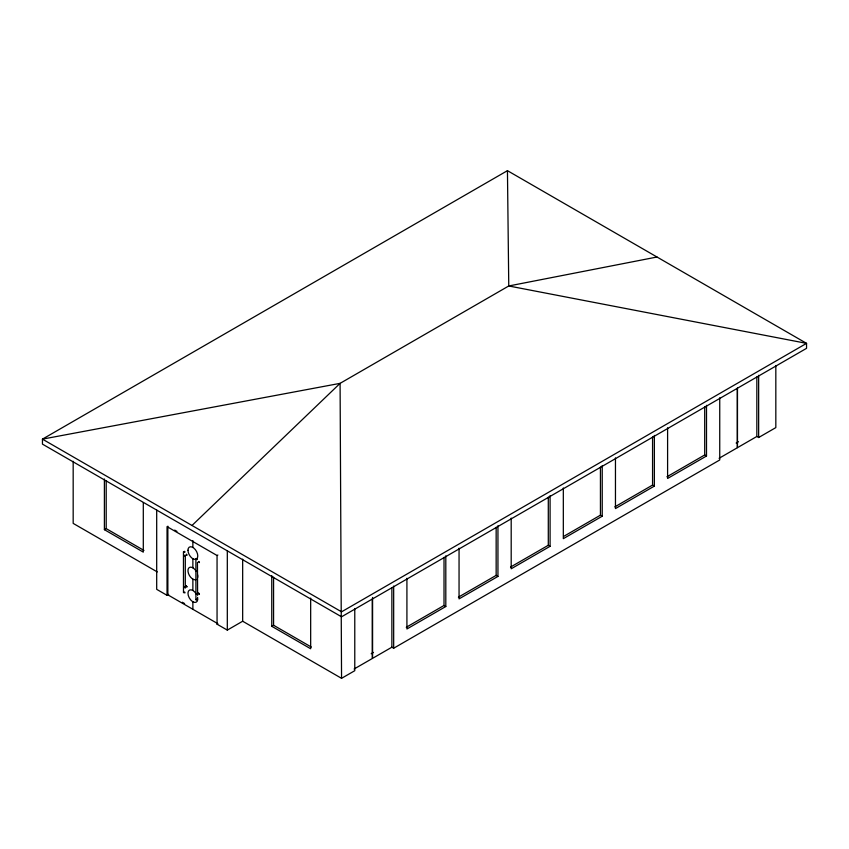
<?xml version="1.0" encoding="UTF-8"?>
<svg xmlns="http://www.w3.org/2000/svg" width="849" height="849" viewBox="0 0 849 849"><rect width="100%" height="100%" fill="white"/><g stroke="black" fill="none" stroke-linecap="round" stroke-linejoin="round"><path stroke-width="1.27" d="M184.626 555.161L185.315 555.915L185.284 588.007L184.742 587.731M185.305 587.593L184.626 586.797M197.456 562.325L197.605 595.16M185.315 556.275L184.742 556.095M183.458 551.892C185.496 549.972 185.496 553.813 183.458 551.892L183.49 592.613L185.04 592.846L184.626 591.955M195.886 559.067C197.913 557.146 197.913 560.977 195.886 559.067L195.917 599.776L197.265 600.105L197.456 599.267M195.886 599.638L196.565 599.129M192.001 525.478L340.088 383.355L508.763 285.975L656.999 257.014M507.447 170.67L42.45 439.135L42.45 444.123L341.553 616.799L806.55 348.334L806.55 343.357L507.447 170.67L508.763 285.975L806.55 343.357L341.553 611.821L42.45 439.135L340.088 383.355L341.553 678.33L354.776 670.699L354.776 608.51M104.395 478.985L104.395 529.67L106.199 528.63L143.959 550.428M168.675 594.374L167.041 595.319L167.041 526.624L217.057 555.501L217.875 555.023M185.04 587.349L186.674 586.404M217.057 555.501L217.057 624.195L217.875 623.718L167.858 594.852L167.858 526.147M217.057 624.195L227.309 630.107L242.665 621.235L341.553 678.33M271.765 575.611L271.765 626.297L273.569 625.257L311.318 647.055M406.257 627.273L444.016 605.475L445.81 606.515L445.81 555.83M458.396 597.176L496.156 575.378L497.949 576.418L497.949 525.733M510.536 567.079L548.295 545.281L550.088 546.31L550.088 495.625M563.821 536.313L600.434 515.173L602.228 516.213L602.228 465.528M614.814 506.874L652.563 485.076L654.367 486.106L654.367 435.42M666.953 476.767L704.702 454.968L706.506 456.009L706.506 405.323M445.81 606.515L406.915 628.982L406.915 578.286M497.949 576.418L459.054 598.874L459.054 548.189M550.088 546.31L511.194 568.777L511.194 518.081M602.228 516.213L563.322 538.669L563.322 487.984M654.367 486.106L615.461 508.572L615.461 457.887M706.506 456.009L667.601 478.465L667.601 427.779M371.183 653.741L373.464 652.425M736.147 443.029L738.439 441.713M354.107 669.001L372.265 658.527L372.265 598.98M719.74 397.799L719.74 459.978L393.671 648.233L391.877 647.203L372.584 658.336L372.584 597.473M719.082 458.29L737.314 447.763L737.314 388.226M775.827 365.516L775.827 427.609L758.645 437.522L756.841 436.482L737.473 447.667L737.473 388.131M174.682 530.084L176.953 531.4M104.395 529.67L143.301 552.126L143.301 502.735M271.765 626.297L310.67 648.753L310.67 598.067M157.288 571.939L73.173 523.387L73.173 461.294M182.323 602.249L184.594 603.565M167.041 595.319L156.694 589.344L156.694 510.079M197.456 593.96L197.732 594.725M186.324 554.97C188.011 556.53 186.292 552.731 186.249 554.811M758.645 375.332L758.645 437.522M756.841 376.945L756.841 436.482M704.702 406.883L704.702 454.968M652.563 436.98L652.563 485.076M600.434 467.088L600.434 515.173M548.295 497.185L548.295 545.281M496.156 527.293L496.156 575.378M444.016 557.39L444.016 605.475M393.671 586.054L393.671 648.233M391.877 587.657L391.877 647.203M273.569 577.171L273.569 625.257M242.665 559.151L242.665 621.235M227.309 550.842L227.309 630.107M192.872 540.59L192.872 547.425M192.872 558.748L192.872 567.811M192.872 579.135L192.872 590.458M192.872 601.782L192.872 609.285M106.199 480.545L106.199 528.63M196.331 579.474A6.93 4.001 60 0 1 189.401 575.473A6.93 4.001 60 0 1 189.401 567.472A6.93 4.001 60 0 1 196.331 571.473M197.605 574.741A6.93 4.001 60 0 1 197.605 577.67M197.605 597.388A6.93 4.001 60 0 1 192.447 601.516A6.93 4.001 60 0 1 188.425 591.159A6.93 4.001 60 0 1 196.331 594.12M186.196 585.99L187.024 587.009L186.249 585.874M198.624 561.529L199.441 562.547L198.624 561.529M198.624 593.154L199.441 594.183L198.624 593.154M187.969 550.258A6.93 4.001 60 0 0 195.323 559.406A6.93 4.001 60 0 0 195.323 549.6A6.93 4.001 60 0 0 187.969 550.258"/></g></svg>
